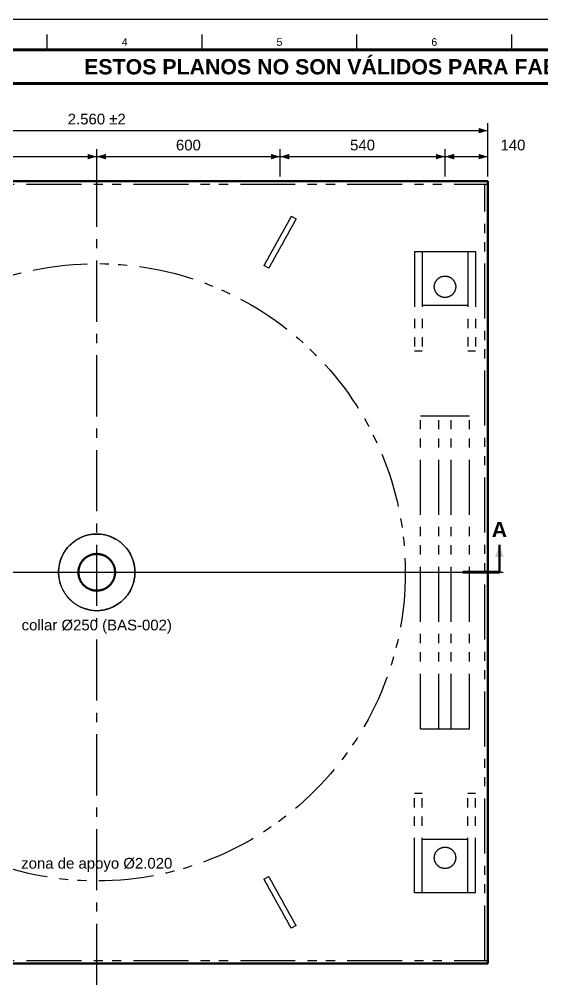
# Model space of a CAD drawing. Header units: millimetres. Extents: x 0 to 841, y 0 to 594.
# Drawn here: x 163 to 333.9, y 276.9 to 594 of the extents above; entities that cross this region are included whole.
import ezdxf
from ezdxf.enums import TextEntityAlignment as Align

# ---------------------------------------------------------------- set-up
doc = ezdxf.new("R2010")
doc.units = ezdxf.units.MM
doc.linetypes.add('EJE', pattern=[31, 20, -4, 3, -4])
doc.linetypes.add('FANTASMA', pattern=[35, 18, -4, 3, -3, 3, -4])
for name, color, linetype, lineweight in [('CORTE', 7, 'EJE', 70), ('COTA', 7, 'CONTINUOUS', 25), ('EJE', 7, 'EJE', 25), ('FANT', 7, 'FANTASMA', 25), ('FINA', 7, 'CONTINUOUS', 25), ('MARCO', 7, 'CONTINUOUS', 70), ('TXT', 7, 'CONTINUOUS', 25), ('VIS', 7, 'CONTINUOUS', 50)]:
    doc.layers.add(name, color=color, linetype=linetype, lineweight=lineweight)
doc.styles.add('STD', font='LiberationSans-Regular.ttf')
doc.styles.add('STDB', font='LiberationSans-Bold.ttf')

msp = doc.modelspace()

# ---------------------------------------------------------------- linework, layer by layer
at = {"layer": 'CORTE'}
msp.add_line((320.09, 413.09), (308.09, 413.09), dxfattribs=at)
at = {"layer": 'COTA'}
for p, q in [((316.29, 542.59), (316.29, 560.09)), ((60.29, 557.59), (316.29, 557.59)), ((128.29, 549.09), (188.29, 549.09)), ((188.29, 542.59), (188.29, 551.59)), ((188.29, 542.59), (188.29, 551.59)), ((188.29, 549.09), (248.29, 549.09)), ((248.29, 542.59), (248.29, 551.59)), ((248.29, 542.59), (248.29, 551.59)), ((248.29, 549.09), (302.29, 549.09)), ((302.29, 542.59), (302.29, 551.59)), ((302.29, 542.59), (302.29, 551.59)), ((302.29, 549.09), (316.29, 549.09)), ((316.29, 542.59), (316.29, 551.59))]:
    msp.add_line(p, q, dxfattribs=at)
for points in [[(316.29, 557.59), (313.29, 558.49), (313.29, 556.69)], [(188.29, 549.09), (185.29, 549.99), (185.29, 548.19)], [(188.29, 549.09), (191.29, 548.19), (191.29, 549.99)], [(248.29, 549.09), (245.29, 549.99), (245.29, 548.19)], [(248.29, 549.09), (251.29, 548.19), (251.29, 549.99)], [(302.29, 549.09), (299.29, 549.99), (299.29, 548.19)], [(302.29, 549.09), (305.29, 548.19), (305.29, 549.99)], [(316.29, 549.09), (313.29, 549.99), (313.29, 548.19)], [(320.09, 422.09), (318.69, 418.09), (321.49, 418.09)]]:
    msp.add_solid(points, dxfattribs=at)
at = {"layer": 'EJE'}
for p, q in [((188.29, 278.09), (188.29, 548.09)), ((53.29, 413.09), (323.29, 413.09)), ((68.49, 413.09), (308.09, 413.09))]:
    msp.add_line(p, q, dxfattribs=at)
at = {"layer": 'FANT'}
for points in [[(60.29, 541.09), (316.29, 541.09)], [(60.29, 540.09), (316.29, 540.09)], [(315.29, 286.09), (315.29, 540.09)], [(315.29, 540.09), (316.29, 540.09)], [(316.29, 540.09), (316.29, 541.09)], [(316.29, 286.09), (316.29, 540.09)], [(251.97, 529.57), (251.91, 529.46), (251.85, 529.36), (251.79, 529.25), (251.73, 529.15), (251.67, 529.04), (251.62, 528.94), (251.56, 528.83), (251.5, 528.73), (251.44, 528.62), (251.38, 528.52), (251.32, 528.41), (251.27, 528.31), (251.21, 528.2), (251.15, 528.1), (251.09, 527.99), (251.03, 527.88), (250.97, 527.78), (250.92, 527.67), (250.86, 527.57), (250.8, 527.46), (250.74, 527.36), (250.68, 527.25), (250.62, 527.15), (250.57, 527.04), (250.51, 526.94), (250.45, 526.83), (250.39, 526.73), (250.33, 526.62), (250.27, 526.52), (250.21, 526.41), (250.16, 526.31), (250.1, 526.2), (250.04, 526.1), (249.98, 525.99), (249.92, 525.89), (249.86, 525.78), (249.81, 525.68), (249.75, 525.57), (249.69, 525.47), (249.63, 525.36), (249.57, 525.26), (249.51, 525.15), (249.46, 525.05), (249.4, 524.94), (249.34, 524.84), (249.28, 524.73), (249.22, 524.63), (249.16, 524.52), (249.1, 524.42), (249.05, 524.31), (248.99, 524.21), (248.93, 524.1), (248.87, 524), (248.81, 523.89), (248.75, 523.78), (248.7, 523.68), (248.64, 523.57), (248.58, 523.47), (248.52, 523.36), (248.46, 523.26), (248.4, 523.15), (248.35, 523.05), (248.29, 522.94), (248.23, 522.84), (248.17, 522.73), (248.11, 522.63), (248.05, 522.52), (248, 522.42), (247.94, 522.31), (247.88, 522.21), (247.82, 522.1), (247.76, 522), (247.7, 521.89), (247.64, 521.79), (247.59, 521.68), (247.53, 521.58), (247.47, 521.47), (247.41, 521.37), (247.35, 521.26), (247.29, 521.16), (247.24, 521.05), (247.18, 520.95), (247.12, 520.84), (247.06, 520.74), (247, 520.63), (246.94, 520.53), (246.89, 520.42), (246.83, 520.32), (246.77, 520.21), (246.71, 520.11), (246.65, 520), (246.59, 519.9), (246.54, 519.79), (246.48, 519.68), (246.42, 519.58), (246.36, 519.47), (246.3, 519.37), (246.24, 519.26), (246.18, 519.16), (246.13, 519.05), (246.07, 518.95), (246.01, 518.84), (245.95, 518.74), (245.89, 518.63), (245.83, 518.53), (245.78, 518.42), (245.72, 518.32), (245.66, 518.21), (245.6, 518.11), (245.54, 518), (245.48, 517.9), (245.43, 517.79), (245.37, 517.69), (245.31, 517.58), (245.25, 517.48), (245.19, 517.37), (245.13, 517.27), (245.08, 517.16), (245.02, 517.06), (244.96, 516.95), (244.9, 516.85), (244.84, 516.74), (244.78, 516.64), (244.72, 516.53), (244.67, 516.43), (244.61, 516.32), (244.55, 516.22), (244.49, 516.11), (244.43, 516.01), (244.37, 515.9), (244.32, 515.8), (244.26, 515.69), (244.2, 515.58), (244.14, 515.48), (244.08, 515.37), (244.02, 515.27), (243.97, 515.16), (243.91, 515.06), (243.85, 514.95), (243.79, 514.85), (243.73, 514.74), (243.67, 514.64), (243.61, 514.53), (243.56, 514.43), (243.5, 514.32), (243.44, 514.22), (243.38, 514.11), (243.32, 514.01), (243.26, 513.9), (243.21, 513.8), (243.15, 513.69), (243.09, 513.59), (243.03, 513.48)], [(253.54, 528.69), (253.48, 528.59), (253.42, 528.48), (253.37, 528.38), (253.31, 528.27), (253.25, 528.17), (253.19, 528.06), (253.13, 527.96), (253.07, 527.85), (253.01, 527.75), (252.96, 527.64), (252.9, 527.54), (252.84, 527.43), (252.78, 527.33), (252.72, 527.22), (252.66, 527.12), (252.61, 527.01), (252.55, 526.91), (252.49, 526.8), (252.43, 526.7), (252.37, 526.59), (252.31, 526.48), (252.26, 526.38), (252.2, 526.27), (252.14, 526.17), (252.08, 526.06), (252.02, 525.96), (251.96, 525.85), (251.9, 525.75), (251.85, 525.64), (251.79, 525.54), (251.73, 525.43), (251.67, 525.33), (251.61, 525.22), (251.55, 525.12), (251.5, 525.01), (251.44, 524.91), (251.38, 524.8), (251.32, 524.7), (251.26, 524.59), (251.2, 524.49), (251.15, 524.38), (251.09, 524.28), (251.03, 524.17), (250.97, 524.07), (250.91, 523.96), (250.85, 523.86), (250.8, 523.75), (250.74, 523.65), (250.68, 523.54), (250.62, 523.44), (250.56, 523.33), (250.5, 523.23), (250.44, 523.12), (250.39, 523.02), (250.33, 522.91), (250.27, 522.81), (250.21, 522.7), (250.15, 522.6), (250.09, 522.49), (250.04, 522.39), (249.98, 522.28), (249.92, 522.17), (249.86, 522.07), (249.8, 521.96), (249.74, 521.86), (249.69, 521.75), (249.63, 521.65), (249.57, 521.54), (249.51, 521.44), (249.45, 521.33), (249.39, 521.23), (249.34, 521.12), (249.28, 521.02), (249.22, 520.91), (249.16, 520.81), (249.1, 520.7), (249.04, 520.6), (248.98, 520.49), (248.93, 520.39), (248.87, 520.28), (248.81, 520.18), (248.75, 520.07), (248.69, 519.97), (248.63, 519.86), (248.58, 519.76), (248.52, 519.65), (248.46, 519.55), (248.4, 519.44), (248.34, 519.34), (248.28, 519.23), (248.23, 519.13), (248.17, 519.02), (248.11, 518.92), (248.05, 518.81), (247.99, 518.71), (247.93, 518.6), (247.88, 518.5), (247.82, 518.39), (247.76, 518.29), (247.7, 518.18), (247.64, 518.07), (247.58, 517.97), (247.52, 517.86), (247.47, 517.76), (247.41, 517.65), (247.35, 517.55), (247.29, 517.44), (247.23, 517.34), (247.17, 517.23), (247.12, 517.13), (247.06, 517.02), (247, 516.92), (246.94, 516.81), (246.88, 516.71), (246.82, 516.6), (246.77, 516.5), (246.71, 516.39), (246.65, 516.29), (246.59, 516.18), (246.53, 516.08), (246.47, 515.97), (246.41, 515.87), (246.36, 515.76), (246.3, 515.66), (246.24, 515.55), (246.18, 515.45), (246.12, 515.34), (246.06, 515.24), (246.01, 515.13), (245.95, 515.03), (245.89, 514.92), (245.83, 514.82), (245.77, 514.71), (245.71, 514.61), (245.66, 514.5), (245.6, 514.4), (245.54, 514.29), (245.48, 514.19), (245.42, 514.08), (245.36, 513.97), (245.31, 513.87), (245.25, 513.76), (245.19, 513.66), (245.13, 513.55), (245.07, 513.45), (245.01, 513.34), (244.95, 513.24), (244.9, 513.13), (244.84, 513.03), (244.78, 512.92), (244.72, 512.82), (244.66, 512.71), (244.6, 512.61)], [(251.97, 529.57), (253.54, 528.69)], [(292.29, 518), (294.79, 518)], [(292.29, 518), (292.29, 485.5)], [(294.79, 518), (294.79, 485.5)], [(294.79, 518), (309.79, 518)], [(294.79, 518), (294.79, 500.5)], [(309.79, 518), (312.29, 518)], [(309.79, 518), (309.79, 485.5)], [(309.79, 518), (309.79, 500.5)], [(312.29, 518), (312.29, 485.5)], [(244.6, 512.61), (243.03, 513.48)], [(302.29, 503), (302.17, 503), (302.05, 503.01), (301.93, 503.02), (301.81, 503.03), (301.69, 503.05), (301.57, 503.07), (301.45, 503.1), (301.34, 503.13), (301.22, 503.17), (301.11, 503.2), (300.99, 503.25), (300.88, 503.29), (300.77, 503.34), (300.67, 503.4), (300.56, 503.45), (300.46, 503.52), (300.36, 503.58), (300.26, 503.65), (300.16, 503.72), (300.07, 503.79), (299.98, 503.87), (299.89, 503.95), (299.8, 504.04), (299.72, 504.12), (299.64, 504.21), (299.56, 504.3), (299.49, 504.4), (299.42, 504.5), (299.35, 504.6), (299.28, 504.7), (299.22, 504.8), (299.17, 504.91), (299.12, 505.02), (299.07, 505.13), (299.02, 505.24), (298.98, 505.35), (298.94, 505.46), (298.91, 505.58), (298.88, 505.7), (298.85, 505.81), (298.83, 505.93), (298.81, 506.05), (298.8, 506.17), (298.79, 506.29), (298.79, 506.41), (298.79, 506.53), (298.79, 506.65), (298.8, 506.77), (298.81, 506.89), (298.82, 507.01), (298.84, 507.13), (298.87, 507.25), (298.89, 507.36), (298.93, 507.48), (298.96, 507.59), (299, 507.71), (299.04, 507.82), (299.09, 507.93), (299.14, 508.04), (299.2, 508.15), (299.25, 508.25), (299.32, 508.35), (299.38, 508.45), (299.45, 508.55), (299.52, 508.65), (299.6, 508.74), (299.68, 508.83), (299.76, 508.92), (299.84, 509.01), (299.93, 509.09), (300.02, 509.17), (300.11, 509.24), (300.21, 509.32), (300.31, 509.39), (300.41, 509.45), (300.51, 509.52), (300.61, 509.58), (300.72, 509.63), (300.83, 509.68), (300.94, 509.73), (301.05, 509.78), (301.16, 509.82), (301.28, 509.85), (301.39, 509.88), (301.51, 509.91), (301.63, 509.94), (301.75, 509.96), (301.87, 509.97), (301.99, 509.99), (302.11, 510), (302.23, 510), (302.35, 510), (302.47, 510), (302.59, 509.99), (302.71, 509.97), (302.82, 509.96), (302.94, 509.94), (303.06, 509.91), (303.18, 509.88), (303.29, 509.85), (303.41, 509.82), (303.52, 509.78), (303.63, 509.73), (303.74, 509.68), (303.85, 509.63), (303.96, 509.58), (304.06, 509.52), (304.16, 509.45), (304.26, 509.39), (304.36, 509.32), (304.46, 509.24), (304.55, 509.17), (304.64, 509.09), (304.73, 509.01), (304.81, 508.92), (304.89, 508.83), (304.97, 508.74), (305.05, 508.65), (305.12, 508.55), (305.19, 508.45), (305.25, 508.35), (305.32, 508.25), (305.37, 508.15), (305.43, 508.04), (305.48, 507.93), (305.53, 507.82), (305.57, 507.71), (305.61, 507.59), (305.65, 507.48), (305.68, 507.36), (305.71, 507.25), (305.73, 507.13), (305.75, 507.01), (305.76, 506.89), (305.78, 506.77), (305.78, 506.65), (305.79, 506.53), (305.78, 506.41), (305.78, 506.29), (305.77, 506.17), (305.76, 506.05), (305.74, 505.93), (305.72, 505.81), (305.69, 505.7), (305.66, 505.58), (305.63, 505.46), (305.59, 505.35), (305.55, 505.24), (305.5, 505.13), (305.46, 505.02), (305.4, 504.91), (305.35, 504.8), (305.29, 504.7), (305.22, 504.6), (305.16, 504.5), (305.09, 504.4), (305.01, 504.3), (304.93, 504.21), (304.85, 504.12), (304.77, 504.04), (304.69, 503.95), (304.6, 503.87), (304.5, 503.79), (304.41, 503.72), (304.31, 503.65), (304.21, 503.58), (304.11, 503.52), (304.01, 503.45), (303.9, 503.4), (303.8, 503.34), (303.69, 503.29), (303.58, 503.25), (303.46, 503.2), (303.35, 503.17), (303.23, 503.13), (303.12, 503.1), (303, 503.07), (302.88, 503.05), (302.76, 503.03), (302.65, 503.02), (302.53, 503.01), (302.41, 503), (302.29, 503)], [(294.79, 500.5), (309.79, 500.5)], [(292.29, 485.5), (294.79, 485.5)], [(309.79, 485.5), (312.29, 485.5)], [(294.29, 361.92), (294.29, 464.25)], [(294.29, 464.25), (300.29, 464.25)], [(300.29, 361.92), (300.29, 464.25)], [(300.29, 464.25), (304.29, 464.25)], [(304.29, 464.25), (310.29, 464.25)], [(304.29, 361.92), (304.29, 464.25)], [(310.29, 361.92), (310.29, 464.25)], [(200.79, 413.09), (200.78, 413.24), (200.78, 413.4), (200.78, 413.56), (200.77, 413.72), (200.76, 413.87), (200.75, 414.03), (200.74, 414.19), (200.72, 414.34), (200.71, 414.5), (200.69, 414.65), (200.67, 414.81), (200.64, 414.97), (200.62, 415.12), (200.59, 415.28), (200.56, 415.43), (200.53, 415.58), (200.5, 415.74), (200.47, 415.89), (200.43, 416.04), (200.39, 416.2), (200.35, 416.35), (200.31, 416.5), (200.27, 416.65), (200.22, 416.8), (200.17, 416.95), (200.12, 417.1), (200.07, 417.25), (200.02, 417.4), (199.96, 417.54), (199.91, 417.69), (199.85, 417.83), (199.79, 417.98), (199.73, 418.12), (199.66, 418.27), (199.6, 418.41), (199.53, 418.55), (199.46, 418.69), (199.39, 418.83), (199.31, 418.97), (199.24, 419.11), (199.16, 419.25), (199.08, 419.38), (199, 419.52), (198.92, 419.65), (198.84, 419.79), (198.75, 419.92), (198.67, 420.05), (198.58, 420.18), (198.49, 420.31), (198.4, 420.43), (198.31, 420.56), (198.21, 420.69), (198.11, 420.81), (198.02, 420.93), (197.92, 421.06), (197.82, 421.18), (197.71, 421.29), (197.61, 421.41), (197.5, 421.53), (197.4, 421.64), (197.29, 421.76), (197.18, 421.87), (197.07, 421.98), (196.96, 422.09), (196.84, 422.2), (196.73, 422.31), (196.61, 422.41), (196.49, 422.52), (196.37, 422.62), (196.25, 422.72), (196.13, 422.82), (196.01, 422.92), (195.88, 423.01), (195.76, 423.11), (195.63, 423.2), (195.51, 423.29), (195.38, 423.38), (195.25, 423.47), (195.12, 423.56), (194.98, 423.64), (194.85, 423.72), (194.72, 423.81), (194.58, 423.89), (194.44, 423.96), (194.31, 424.04), (194.17, 424.12), (194.03, 424.19), (193.89, 424.26), (193.75, 424.33), (193.61, 424.4), (193.47, 424.46), (193.32, 424.53), (193.18, 424.59), (193.03, 424.65), (192.89, 424.71), (192.74, 424.77), (192.59, 424.82), (192.45, 424.87), (192.3, 424.93), (192.15, 424.98), (192, 425.02), (191.85, 425.07), (191.7, 425.11), (191.55, 425.15), (191.39, 425.19), (191.24, 425.23), (191.09, 425.27), (190.94, 425.3), (190.78, 425.34), (190.63, 425.37), (190.47, 425.39), (190.32, 425.42), (190.16, 425.45), (190.01, 425.47), (189.85, 425.49), (189.7, 425.51), (189.54, 425.52), (189.38, 425.54), (189.23, 425.55), (189.07, 425.56), (188.91, 425.57), (188.76, 425.58), (188.6, 425.58), (188.44, 425.59), (188.29, 425.59), (188.13, 425.59), (187.97, 425.58), (187.81, 425.58), (187.66, 425.57), (187.5, 425.56), (187.34, 425.55), (187.19, 425.54), (187.03, 425.52), (186.87, 425.51), (186.72, 425.49), (186.56, 425.47), (186.41, 425.45), (186.25, 425.42), (186.1, 425.39), (185.94, 425.37), (185.79, 425.34), (185.64, 425.3), (185.48, 425.27), (185.33, 425.23), (185.18, 425.19), (185.03, 425.15), (184.87, 425.11), (184.72, 425.07), (184.57, 425.02), (184.42, 424.98), (184.27, 424.93), (184.13, 424.87), (183.98, 424.82), (183.83, 424.77), (183.68, 424.71), (183.54, 424.65), (183.39, 424.59), (183.25, 424.53), (183.11, 424.46), (182.96, 424.4), (182.82, 424.33), (182.68, 424.26), (182.54, 424.19), (182.4, 424.12), (182.26, 424.04), (182.13, 423.96), (181.99, 423.89), (181.86, 423.81), (181.72, 423.72), (181.59, 423.64), (181.46, 423.56), (181.32, 423.47), (181.19, 423.38), (181.07, 423.29), (180.94, 423.2), (180.81, 423.11), (180.69, 423.01), (180.56, 422.92), (180.44, 422.82), (180.32, 422.72), (180.2, 422.62), (180.08, 422.52), (179.96, 422.41), (179.84, 422.31), (179.73, 422.2), (179.61, 422.09), (179.5, 421.98), (179.39, 421.87), (179.28, 421.76), (179.17, 421.64), (179.07, 421.53), (178.96, 421.41), (178.86, 421.29), (178.76, 421.18), (178.65, 421.06), (178.55, 420.93), (178.46, 420.81), (178.36, 420.69), (178.27, 420.56), (178.17, 420.43), (178.08, 420.31), (177.99, 420.18), (177.9, 420.05), (177.82, 419.92), (177.73, 419.79), (177.65, 419.65), (177.57, 419.52), (177.49, 419.38), (177.41, 419.25), (177.33, 419.11), (177.26, 418.97), (177.18, 418.83), (177.11, 418.69), (177.04, 418.55), (176.98, 418.41), (176.91, 418.27), (176.85, 418.12), (176.78, 417.98), (176.72, 417.83), (176.66, 417.69), (176.61, 417.54), (176.55, 417.4), (176.5, 417.25), (176.45, 417.1), (176.4, 416.95), (176.35, 416.8), (176.3, 416.65), (176.26, 416.5), (176.22, 416.35), (176.18, 416.2), (176.14, 416.04), (176.1, 415.89), (176.07, 415.74), (176.04, 415.58), (176.01, 415.43), (175.98, 415.28), (175.95, 415.12), (175.93, 414.97), (175.9, 414.81), (175.88, 414.65), (175.87, 414.5), (175.85, 414.34), (175.83, 414.19), (175.82, 414.03), (175.81, 413.87), (175.8, 413.72), (175.79, 413.56), (175.79, 413.4), (175.79, 413.24), (175.79, 413.09), (175.79, 412.93), (175.79, 412.77), (175.79, 412.62), (175.8, 412.46), (175.81, 412.3), (175.82, 412.15), (175.83, 411.99), (175.85, 411.83), (175.87, 411.68), (175.88, 411.52), (175.9, 411.37), (175.93, 411.21), (175.95, 411.05), (175.98, 410.9), (176.01, 410.75), (176.04, 410.59), (176.07, 410.44), (176.1, 410.28), (176.14, 410.13), (176.18, 409.98), (176.22, 409.83), (176.26, 409.68), (176.3, 409.52), (176.35, 409.37), (176.4, 409.22), (176.45, 409.08), (176.5, 408.93), (176.55, 408.78), (176.61, 408.63), (176.66, 408.49), (176.72, 408.34), (176.78, 408.2), (176.85, 408.05), (176.91, 407.91), (176.98, 407.77), (177.04, 407.62), (177.11, 407.48), (177.18, 407.34), (177.26, 407.2), (177.33, 407.07), (177.41, 406.93), (177.49, 406.79), (177.57, 406.66), (177.65, 406.52), (177.73, 406.39), (177.82, 406.26), (177.9, 406.13), (177.99, 406), (178.08, 405.87), (178.17, 405.74), (178.27, 405.61), (178.36, 405.49), (178.46, 405.36), (178.55, 405.24), (178.65, 405.12), (178.76, 405), (178.86, 404.88), (178.96, 404.76), (179.07, 404.65), (179.17, 404.53), (179.28, 404.42), (179.39, 404.3), (179.5, 404.19), (179.61, 404.08), (179.73, 403.98), (179.84, 403.87), (179.96, 403.76), (180.08, 403.66), (180.2, 403.56), (180.32, 403.46), (180.44, 403.36), (180.56, 403.26), (180.69, 403.16), (180.81, 403.07), (180.94, 402.97), (181.07, 402.88), (181.19, 402.79), (181.32, 402.71), (181.46, 402.62), (181.59, 402.53), (181.72, 402.45), (181.86, 402.37), (181.99, 402.29), (182.13, 402.21), (182.26, 402.13), (182.4, 402.06), (182.54, 401.99), (182.68, 401.91), (182.82, 401.84), (182.96, 401.78), (183.11, 401.71), (183.25, 401.65), (183.39, 401.58), (183.54, 401.52), (183.68, 401.47), (183.83, 401.41), (183.98, 401.35), (184.13, 401.3), (184.27, 401.25), (184.42, 401.2), (184.57, 401.15), (184.72, 401.11), (184.87, 401.06), (185.03, 401.02), (185.18, 400.98), (185.33, 400.94), (185.48, 400.91), (185.64, 400.87), (185.79, 400.84), (185.94, 400.81), (186.1, 400.78), (186.25, 400.75), (186.41, 400.73), (186.56, 400.71), (186.72, 400.69), (186.87, 400.67), (187.03, 400.65), (187.19, 400.64), (187.34, 400.62), (187.5, 400.61), (187.66, 400.6), (187.81, 400.6), (187.97, 400.59), (188.13, 400.59), (188.29, 400.59), (188.44, 400.59), (188.6, 400.59), (188.76, 400.6), (188.91, 400.6), (189.07, 400.61), (189.23, 400.62), (189.38, 400.64), (189.54, 400.65), (189.7, 400.67), (189.85, 400.69), (190.01, 400.71), (190.16, 400.73), (190.32, 400.75), (190.47, 400.78), (190.63, 400.81), (190.78, 400.84), (190.94, 400.87), (191.09, 400.91), (191.24, 400.94), (191.39, 400.98), (191.55, 401.02), (191.7, 401.06), (191.85, 401.11), (192, 401.15), (192.15, 401.2), (192.3, 401.25), (192.45, 401.3), (192.59, 401.35), (192.74, 401.41), (192.89, 401.47), (193.03, 401.52), (193.18, 401.58), (193.32, 401.65), (193.47, 401.71), (193.61, 401.78), (193.75, 401.84), (193.89, 401.91), (194.03, 401.99), (194.17, 402.06), (194.31, 402.13), (194.44, 402.21), (194.58, 402.29), (194.72, 402.37), (194.85, 402.45), (194.98, 402.53), (195.12, 402.62), (195.25, 402.71), (195.38, 402.79), (195.51, 402.88), (195.63, 402.97), (195.76, 403.07), (195.88, 403.16), (196.01, 403.26), (196.13, 403.36), (196.25, 403.46), (196.37, 403.56), (196.49, 403.66), (196.61, 403.76), (196.73, 403.87), (196.84, 403.98), (196.96, 404.08), (197.07, 404.19), (197.18, 404.3), (197.29, 404.42), (197.4, 404.53), (197.5, 404.65), (197.61, 404.76), (197.71, 404.88), (197.82, 405), (197.92, 405.12), (198.02, 405.24), (198.11, 405.36), (198.21, 405.49), (198.31, 405.61), (198.4, 405.74), (198.49, 405.87), (198.58, 406), (198.67, 406.13), (198.75, 406.26), (198.84, 406.39), (198.92, 406.52), (199, 406.66), (199.08, 406.79), (199.16, 406.93), (199.24, 407.07), (199.31, 407.2), (199.39, 407.34), (199.46, 407.48), (199.53, 407.62), (199.6, 407.77), (199.66, 407.91), (199.73, 408.05), (199.79, 408.2), (199.85, 408.34), (199.91, 408.49), (199.96, 408.63), (200.02, 408.78), (200.07, 408.93), (200.12, 409.08), (200.17, 409.22), (200.22, 409.37), (200.27, 409.52), (200.31, 409.68), (200.35, 409.83), (200.39, 409.98), (200.43, 410.13), (200.47, 410.28), (200.5, 410.44), (200.53, 410.59), (200.56, 410.75), (200.59, 410.9), (200.62, 411.05), (200.64, 411.21), (200.67, 411.37), (200.69, 411.52), (200.71, 411.68), (200.72, 411.83), (200.74, 411.99), (200.75, 412.15), (200.76, 412.3), (200.77, 412.46), (200.78, 412.62), (200.78, 412.77), (200.78, 412.93), (200.79, 413.09)], [(194.29, 413.09), (194.28, 412.97), (194.28, 412.85), (194.27, 412.73), (194.27, 412.61), (194.26, 412.49), (194.24, 412.37), (194.23, 412.25), (194.21, 412.13), (194.19, 412.01), (194.17, 411.89), (194.14, 411.78), (194.11, 411.66), (194.08, 411.54), (194.05, 411.43), (194.02, 411.31), (193.98, 411.2), (193.94, 411.09), (193.9, 410.97), (193.86, 410.86), (193.81, 410.75), (193.76, 410.64), (193.71, 410.53), (193.66, 410.42), (193.61, 410.32), (193.55, 410.21), (193.49, 410.1), (193.43, 410), (193.37, 409.9), (193.3, 409.8), (193.24, 409.7), (193.17, 409.6), (193.1, 409.5), (193.02, 409.41), (192.95, 409.31), (192.87, 409.22), (192.79, 409.13), (192.71, 409.04), (192.63, 408.95), (192.55, 408.87), (192.46, 408.78), (192.38, 408.7), (192.29, 408.62), (192.2, 408.54), (192.11, 408.46), (192.01, 408.39), (191.92, 408.31), (191.82, 408.24), (191.72, 408.17), (191.63, 408.1), (191.52, 408.04), (191.42, 407.97), (191.32, 407.91), (191.22, 407.85), (191.11, 407.79), (191, 407.74), (190.9, 407.69), (190.79, 407.63), (190.68, 407.59), (190.57, 407.54), (190.46, 407.49), (190.34, 407.45), (190.23, 407.41), (190.12, 407.37), (190, 407.34), (189.89, 407.31), (189.77, 407.27), (189.65, 407.25), (189.54, 407.22), (189.42, 407.2), (189.3, 407.17), (189.18, 407.15), (189.06, 407.14), (188.94, 407.12), (188.83, 407.11), (188.71, 407.1), (188.59, 407.1), (188.47, 407.09), (188.35, 407.09), (188.23, 407.09), (188.11, 407.09), (187.99, 407.1), (187.87, 407.1), (187.75, 407.11), (187.63, 407.12), (187.51, 407.14), (187.39, 407.15), (187.27, 407.17), (187.15, 407.2), (187.03, 407.22), (186.92, 407.25), (186.8, 407.27), (186.68, 407.31), (186.57, 407.34), (186.45, 407.37), (186.34, 407.41), (186.23, 407.45), (186.11, 407.49), (186, 407.54), (185.89, 407.59), (185.78, 407.63), (185.67, 407.69), (185.57, 407.74), (185.46, 407.79), (185.36, 407.85), (185.25, 407.91), (185.15, 407.97), (185.05, 408.04), (184.95, 408.1), (184.85, 408.17), (184.75, 408.24), (184.65, 408.31), (184.56, 408.39), (184.46, 408.46), (184.37, 408.54), (184.28, 408.62), (184.19, 408.7), (184.11, 408.78), (184.02, 408.87), (183.94, 408.95), (183.86, 409.04), (183.78, 409.13), (183.7, 409.22), (183.62, 409.31), (183.55, 409.41), (183.47, 409.5), (183.4, 409.6), (183.33, 409.7), (183.27, 409.8), (183.2, 409.9), (183.14, 410), (183.08, 410.1), (183.02, 410.21), (182.96, 410.32), (182.91, 410.42), (182.86, 410.53), (182.81, 410.64), (182.76, 410.75), (182.71, 410.86), (182.67, 410.97), (182.63, 411.09), (182.59, 411.2), (182.55, 411.31), (182.52, 411.43), (182.49, 411.54), (182.46, 411.66), (182.43, 411.78), (182.41, 411.89), (182.38, 412.01), (182.36, 412.13), (182.34, 412.25), (182.33, 412.37), (182.32, 412.49), (182.3, 412.61), (182.3, 412.73), (182.29, 412.85), (182.29, 412.97), (182.29, 413.09), (182.29, 413.21), (182.29, 413.33), (182.3, 413.45), (182.3, 413.57), (182.32, 413.69), (182.33, 413.81), (182.34, 413.93), (182.36, 414.04), (182.38, 414.16), (182.41, 414.28), (182.43, 414.4), (182.46, 414.51), (182.49, 414.63), (182.52, 414.75), (182.55, 414.86), (182.59, 414.98), (182.63, 415.09), (182.67, 415.2), (182.71, 415.31), (182.76, 415.43), (182.81, 415.54), (182.86, 415.64), (182.91, 415.75), (182.96, 415.86), (183.02, 415.97), (183.08, 416.07), (183.14, 416.17), (183.2, 416.28), (183.27, 416.38), (183.33, 416.48), (183.4, 416.58), (183.47, 416.67), (183.55, 416.77), (183.62, 416.86), (183.7, 416.95), (183.78, 417.05), (183.86, 417.13), (183.94, 417.22), (184.02, 417.31), (184.11, 417.39), (184.19, 417.48), (184.28, 417.56), (184.37, 417.64), (184.46, 417.71), (184.56, 417.79), (184.65, 417.86), (184.75, 417.93), (184.85, 418), (184.95, 418.07), (185.05, 418.14), (185.15, 418.2), (185.25, 418.26), (185.36, 418.32), (185.46, 418.38), (185.57, 418.44), (185.67, 418.49), (185.78, 418.54), (185.89, 418.59), (186, 418.64), (186.11, 418.68), (186.23, 418.72), (186.34, 418.76), (186.45, 418.8), (186.57, 418.84), (186.68, 418.87), (186.8, 418.9), (186.92, 418.93), (187.03, 418.96), (187.15, 418.98), (187.27, 419), (187.39, 419.02), (187.51, 419.04), (187.63, 419.05), (187.75, 419.06), (187.87, 419.07), (187.99, 419.08), (188.11, 419.08), (188.23, 419.09), (188.35, 419.09), (188.47, 419.08), (188.59, 419.08), (188.71, 419.07), (188.83, 419.06), (188.94, 419.05), (189.06, 419.04), (189.18, 419.02), (189.3, 419), (189.42, 418.98), (189.54, 418.96), (189.65, 418.93), (189.77, 418.9), (189.89, 418.87), (190, 418.84), (190.12, 418.8), (190.23, 418.76), (190.34, 418.72), (190.46, 418.68), (190.57, 418.64), (190.68, 418.59), (190.79, 418.54), (190.9, 418.49), (191, 418.44), (191.11, 418.38), (191.22, 418.32), (191.32, 418.26), (191.42, 418.2), (191.52, 418.14), (191.63, 418.07), (191.72, 418), (191.82, 417.93), (191.92, 417.86), (192.01, 417.79), (192.11, 417.71), (192.2, 417.64), (192.29, 417.56), (192.38, 417.48), (192.46, 417.39), (192.55, 417.31), (192.63, 417.22), (192.71, 417.13), (192.79, 417.05), (192.87, 416.95), (192.95, 416.86), (193.02, 416.77), (193.1, 416.67), (193.17, 416.58), (193.24, 416.48), (193.3, 416.38), (193.37, 416.28), (193.43, 416.17), (193.49, 416.07), (193.55, 415.97), (193.61, 415.86), (193.66, 415.75), (193.71, 415.64), (193.76, 415.54), (193.81, 415.43), (193.86, 415.31), (193.9, 415.2), (193.94, 415.09), (193.98, 414.98), (194.02, 414.86), (194.05, 414.75), (194.08, 414.63), (194.11, 414.51), (194.14, 414.4), (194.17, 414.28), (194.19, 414.16), (194.21, 414.04), (194.23, 413.93), (194.24, 413.81), (194.26, 413.69), (194.27, 413.57), (194.27, 413.45), (194.28, 413.33), (194.28, 413.21), (194.29, 413.09)], [(294.29, 361.92), (300.29, 361.92)], [(300.29, 361.92), (304.29, 361.92)], [(304.29, 361.92), (310.29, 361.92)], [(294.79, 340.67), (292.29, 340.67)], [(292.29, 308.17), (292.29, 340.67)], [(294.79, 308.17), (294.79, 340.67)], [(312.29, 340.67), (309.79, 340.67)], [(309.79, 308.17), (309.79, 340.67)], [(312.29, 308.17), (312.29, 340.67)], [(294.79, 308.17), (294.79, 325.67)], [(309.79, 325.67), (294.79, 325.67)], [(309.79, 308.17), (309.79, 325.67)], [(302.29, 323.17), (302.41, 323.17), (302.53, 323.17), (302.65, 323.16), (302.76, 323.14), (302.88, 323.12), (303, 323.1), (303.12, 323.07), (303.23, 323.04), (303.35, 323.01), (303.46, 322.97), (303.58, 322.93), (303.69, 322.88), (303.8, 322.83), (303.9, 322.78), (304.01, 322.72), (304.11, 322.66), (304.21, 322.6), (304.31, 322.53), (304.41, 322.46), (304.5, 322.38), (304.6, 322.3), (304.69, 322.22), (304.77, 322.14), (304.85, 322.05), (304.93, 321.96), (305.01, 321.87), (305.09, 321.78), (305.16, 321.68), (305.22, 321.58), (305.29, 321.48), (305.35, 321.37), (305.4, 321.27), (305.46, 321.16), (305.5, 321.05), (305.55, 320.94), (305.59, 320.82), (305.63, 320.71), (305.66, 320.6), (305.69, 320.48), (305.72, 320.36), (305.74, 320.24), (305.76, 320.12), (305.77, 320), (305.78, 319.88), (305.78, 319.76), (305.79, 319.64), (305.78, 319.52), (305.78, 319.4), (305.76, 319.29), (305.75, 319.17), (305.73, 319.05), (305.71, 318.93), (305.68, 318.81), (305.65, 318.7), (305.61, 318.58), (305.57, 318.47), (305.53, 318.36), (305.48, 318.25), (305.43, 318.14), (305.37, 318.03), (305.32, 317.92), (305.25, 317.82), (305.19, 317.72), (305.12, 317.62), (305.05, 317.53), (304.97, 317.43), (304.89, 317.34), (304.81, 317.25), (304.73, 317.17), (304.64, 317.09), (304.55, 317.01), (304.46, 316.93), (304.36, 316.86), (304.26, 316.79), (304.16, 316.72), (304.06, 316.66), (303.96, 316.6), (303.85, 316.54), (303.74, 316.49), (303.63, 316.44), (303.52, 316.4), (303.41, 316.36), (303.29, 316.32), (303.18, 316.29), (303.06, 316.26), (302.94, 316.24), (302.82, 316.22), (302.71, 316.2), (302.59, 316.19), (302.47, 316.18), (302.35, 316.18), (302.23, 316.18), (302.11, 316.18), (301.99, 316.19), (301.87, 316.2), (301.75, 316.22), (301.63, 316.24), (301.51, 316.26), (301.39, 316.29), (301.28, 316.32), (301.16, 316.36), (301.05, 316.4), (300.94, 316.44), (300.83, 316.49), (300.72, 316.54), (300.61, 316.6), (300.51, 316.66), (300.41, 316.72), (300.31, 316.79), (300.21, 316.86), (300.11, 316.93), (300.02, 317.01), (299.93, 317.09), (299.84, 317.17), (299.76, 317.25), (299.68, 317.34), (299.6, 317.43), (299.52, 317.53), (299.45, 317.62), (299.38, 317.72), (299.32, 317.82), (299.25, 317.92), (299.2, 318.03), (299.14, 318.14), (299.09, 318.25), (299.04, 318.36), (299, 318.47), (298.96, 318.58), (298.93, 318.7), (298.89, 318.81), (298.87, 318.93), (298.84, 319.05), (298.82, 319.17), (298.81, 319.29), (298.8, 319.4), (298.79, 319.52), (298.79, 319.64), (298.79, 319.76), (298.79, 319.88), (298.8, 320), (298.81, 320.12), (298.83, 320.24), (298.85, 320.36), (298.88, 320.48), (298.91, 320.6), (298.94, 320.71), (298.98, 320.82), (299.02, 320.94), (299.07, 321.05), (299.12, 321.16), (299.17, 321.27), (299.22, 321.37), (299.28, 321.48), (299.35, 321.58), (299.42, 321.68), (299.49, 321.78), (299.56, 321.87), (299.64, 321.96), (299.72, 322.05), (299.8, 322.14), (299.89, 322.22), (299.98, 322.3), (300.07, 322.38), (300.16, 322.46), (300.26, 322.53), (300.36, 322.6), (300.46, 322.66), (300.56, 322.72), (300.67, 322.78), (300.77, 322.83), (300.88, 322.88), (300.99, 322.93), (301.11, 322.97), (301.22, 323.01), (301.34, 323.04), (301.45, 323.07), (301.57, 323.1), (301.69, 323.12), (301.81, 323.14), (301.93, 323.16), (302.05, 323.17), (302.17, 323.17), (302.29, 323.17)], [(243.03, 312.69), (244.6, 313.57)], [(251.97, 296.61), (251.91, 296.71), (251.85, 296.82), (251.79, 296.92), (251.73, 297.03), (251.67, 297.13), (251.62, 297.24), (251.56, 297.34), (251.5, 297.45), (251.44, 297.55), (251.38, 297.66), (251.32, 297.76), (251.27, 297.87), (251.21, 297.97), (251.15, 298.08), (251.09, 298.19), (251.03, 298.29), (250.97, 298.4), (250.92, 298.5), (250.86, 298.61), (250.8, 298.71), (250.74, 298.82), (250.68, 298.92), (250.62, 299.03), (250.57, 299.13), (250.51, 299.24), (250.45, 299.34), (250.39, 299.45), (250.33, 299.55), (250.27, 299.66), (250.21, 299.76), (250.16, 299.87), (250.1, 299.97), (250.04, 300.08), (249.98, 300.18), (249.92, 300.29), (249.86, 300.39), (249.81, 300.5), (249.75, 300.6), (249.69, 300.71), (249.63, 300.81), (249.57, 300.92), (249.51, 301.02), (249.46, 301.13), (249.4, 301.23), (249.34, 301.34), (249.28, 301.44), (249.22, 301.55), (249.16, 301.65), (249.1, 301.76), (249.05, 301.86), (248.99, 301.97), (248.93, 302.07), (248.87, 302.18), (248.81, 302.29), (248.75, 302.39), (248.7, 302.5), (248.64, 302.6), (248.58, 302.71), (248.52, 302.81), (248.46, 302.92), (248.4, 303.02), (248.35, 303.13), (248.29, 303.23), (248.23, 303.34), (248.17, 303.44), (248.11, 303.55), (248.05, 303.65), (248, 303.76), (247.94, 303.86), (247.88, 303.97), (247.82, 304.07), (247.76, 304.18), (247.7, 304.28), (247.64, 304.39), (247.59, 304.49), (247.53, 304.6), (247.47, 304.7), (247.41, 304.81), (247.35, 304.91), (247.29, 305.02), (247.24, 305.12), (247.18, 305.23), (247.12, 305.33), (247.06, 305.44), (247, 305.54), (246.94, 305.65), (246.89, 305.75), (246.83, 305.86), (246.77, 305.96), (246.71, 306.07), (246.65, 306.17), (246.59, 306.28), (246.54, 306.39), (246.48, 306.49), (246.42, 306.6), (246.36, 306.7), (246.3, 306.81), (246.24, 306.91), (246.18, 307.02), (246.13, 307.12), (246.07, 307.23), (246.01, 307.33), (245.95, 307.44), (245.89, 307.54), (245.83, 307.65), (245.78, 307.75), (245.72, 307.86), (245.66, 307.96), (245.6, 308.07), (245.54, 308.17), (245.48, 308.28), (245.43, 308.38), (245.37, 308.49), (245.31, 308.59), (245.25, 308.7), (245.19, 308.8), (245.13, 308.91), (245.08, 309.01), (245.02, 309.12), (244.96, 309.22), (244.9, 309.33), (244.84, 309.43), (244.78, 309.54), (244.72, 309.64), (244.67, 309.75), (244.61, 309.85), (244.55, 309.96), (244.49, 310.06), (244.43, 310.17), (244.37, 310.27), (244.32, 310.38), (244.26, 310.48), (244.2, 310.59), (244.14, 310.7), (244.08, 310.8), (244.02, 310.91), (243.97, 311.01), (243.91, 311.12), (243.85, 311.22), (243.79, 311.33), (243.73, 311.43), (243.67, 311.54), (243.61, 311.64), (243.56, 311.75), (243.5, 311.85), (243.44, 311.96), (243.38, 312.06), (243.32, 312.17), (243.26, 312.27), (243.21, 312.38), (243.15, 312.48), (243.09, 312.59), (243.03, 312.69)], [(253.54, 297.48), (253.48, 297.59), (253.42, 297.69), (253.37, 297.8), (253.31, 297.9), (253.25, 298.01), (253.19, 298.11), (253.13, 298.22), (253.07, 298.32), (253.01, 298.43), (252.96, 298.53), (252.9, 298.64), (252.84, 298.74), (252.78, 298.85), (252.72, 298.95), (252.66, 299.06), (252.61, 299.16), (252.55, 299.27), (252.49, 299.37), (252.43, 299.48), (252.37, 299.58), (252.31, 299.69), (252.26, 299.8), (252.2, 299.9), (252.14, 300.01), (252.08, 300.11), (252.02, 300.22), (251.96, 300.32), (251.9, 300.43), (251.85, 300.53), (251.79, 300.64), (251.73, 300.74), (251.67, 300.85), (251.61, 300.95), (251.55, 301.06), (251.5, 301.16), (251.44, 301.27), (251.38, 301.37), (251.32, 301.48), (251.26, 301.58), (251.2, 301.69), (251.15, 301.79), (251.09, 301.9), (251.03, 302), (250.97, 302.11), (250.91, 302.21), (250.85, 302.32), (250.8, 302.42), (250.74, 302.53), (250.68, 302.63), (250.62, 302.74), (250.56, 302.84), (250.5, 302.95), (250.44, 303.05), (250.39, 303.16), (250.33, 303.26), (250.27, 303.37), (250.21, 303.47), (250.15, 303.58), (250.09, 303.68), (250.04, 303.79), (249.98, 303.9), (249.92, 304), (249.86, 304.11), (249.8, 304.21), (249.74, 304.32), (249.69, 304.42), (249.63, 304.53), (249.57, 304.63), (249.51, 304.74), (249.45, 304.84), (249.39, 304.95), (249.34, 305.05), (249.28, 305.16), (249.22, 305.26), (249.16, 305.37), (249.1, 305.47), (249.04, 305.58), (248.98, 305.68), (248.93, 305.79), (248.87, 305.89), (248.81, 306), (248.75, 306.1), (248.69, 306.21), (248.63, 306.31), (248.58, 306.42), (248.52, 306.52), (248.46, 306.63), (248.4, 306.73), (248.34, 306.84), (248.28, 306.94), (248.23, 307.05), (248.17, 307.15), (248.11, 307.26), (248.05, 307.36), (247.99, 307.47), (247.93, 307.57), (247.88, 307.68), (247.82, 307.78), (247.76, 307.89), (247.7, 308), (247.64, 308.1), (247.58, 308.21), (247.52, 308.31), (247.47, 308.42), (247.41, 308.52), (247.35, 308.63), (247.29, 308.73), (247.23, 308.84), (247.17, 308.94), (247.12, 309.05), (247.06, 309.15), (247, 309.26), (246.94, 309.36), (246.88, 309.47), (246.82, 309.57), (246.77, 309.68), (246.71, 309.78), (246.65, 309.89), (246.59, 309.99), (246.53, 310.1), (246.47, 310.2), (246.41, 310.31), (246.36, 310.41), (246.3, 310.52), (246.24, 310.62), (246.18, 310.73), (246.12, 310.83), (246.06, 310.94), (246.01, 311.04), (245.95, 311.15), (245.89, 311.25), (245.83, 311.36), (245.77, 311.46), (245.71, 311.57), (245.66, 311.67), (245.6, 311.78), (245.54, 311.88), (245.48, 311.99), (245.42, 312.1), (245.36, 312.2), (245.31, 312.31), (245.25, 312.41), (245.19, 312.52), (245.13, 312.62), (245.07, 312.73), (245.01, 312.83), (244.95, 312.94), (244.9, 313.04), (244.84, 313.15), (244.78, 313.25), (244.72, 313.36), (244.66, 313.46), (244.6, 313.57)], [(294.79, 308.17), (292.29, 308.17)], [(309.79, 308.17), (294.79, 308.17)], [(312.29, 308.17), (309.79, 308.17)], [(253.54, 297.48), (251.97, 296.61)], [(60.29, 286.09), (316.29, 286.09)], [(315.29, 286.09), (316.29, 286.09)], [(316.29, 285.09), (316.29, 286.09)], [(60.29, 285.09), (316.29, 285.09)]]:
    msp.add_lwpolyline(points, dxfattribs=at)
for radius in [101, 101, 12.5, 12.5]:
    msp.add_circle((188.29, 413.09), radius, dxfattribs=at)
at = {"layer": 'FINA'}
for p, q in [((172.06, 584), (172.06, 589)), ((222.75, 584), (222.75, 589)), ((273.44, 584), (273.44, 589)), ((324.12, 584), (324.12, 589))]:
    msp.add_line(p, q, dxfattribs=at)
msp.add_lwpolyline([(0, 0), (841, 0), (841, 594), (0, 594)], close=True, dxfattribs=at)
at = {"layer": 'MARCO'}
for points in [[(20, 10), (831, 10), (831, 584), (20, 584)], [(20, 573), (831, 573), (831, 584), (20, 584)]]:
    msp.add_lwpolyline(points, close=True, dxfattribs=at)
at = {"layer": 'VIS'}
msp.add_line((320.09, 413.09), (320.09, 422.09), dxfattribs=at)
for points in [[(60.29, 541.09), (316.29, 541.09)], [(316.29, 285.09), (316.29, 541.09)], [(194.29, 413.09), (194.28, 412.97), (194.28, 412.85), (194.27, 412.73), (194.27, 412.61), (194.26, 412.49), (194.24, 412.37), (194.23, 412.25), (194.21, 412.13), (194.19, 412.01), (194.17, 411.89), (194.14, 411.78), (194.11, 411.66), (194.08, 411.54), (194.05, 411.43), (194.02, 411.31), (193.98, 411.2), (193.94, 411.09), (193.9, 410.97), (193.86, 410.86), (193.81, 410.75), (193.76, 410.64), (193.71, 410.53), (193.66, 410.42), (193.61, 410.32), (193.55, 410.21), (193.49, 410.1), (193.43, 410), (193.37, 409.9), (193.3, 409.8), (193.24, 409.7), (193.17, 409.6), (193.1, 409.5), (193.02, 409.41), (192.95, 409.31), (192.87, 409.22), (192.79, 409.13), (192.71, 409.04), (192.63, 408.95), (192.55, 408.87), (192.46, 408.78), (192.38, 408.7), (192.29, 408.62), (192.2, 408.54), (192.11, 408.46), (192.01, 408.39), (191.92, 408.31), (191.82, 408.24), (191.72, 408.17), (191.63, 408.1), (191.52, 408.04), (191.42, 407.97), (191.32, 407.91), (191.22, 407.85), (191.11, 407.79), (191, 407.74), (190.9, 407.69), (190.79, 407.63), (190.68, 407.59), (190.57, 407.54), (190.46, 407.49), (190.34, 407.45), (190.23, 407.41), (190.12, 407.37), (190, 407.34), (189.89, 407.31), (189.77, 407.27), (189.65, 407.25), (189.54, 407.22), (189.42, 407.2), (189.3, 407.17), (189.18, 407.15), (189.06, 407.14), (188.94, 407.12), (188.83, 407.11), (188.71, 407.1), (188.59, 407.1), (188.47, 407.09), (188.35, 407.09), (188.23, 407.09), (188.11, 407.09), (187.99, 407.1), (187.87, 407.1), (187.75, 407.11), (187.63, 407.12), (187.51, 407.14), (187.39, 407.15), (187.27, 407.17), (187.15, 407.2), (187.03, 407.22), (186.92, 407.25), (186.8, 407.27), (186.68, 407.31), (186.57, 407.34), (186.45, 407.37), (186.34, 407.41), (186.23, 407.45), (186.11, 407.49), (186, 407.54), (185.89, 407.59), (185.78, 407.63), (185.67, 407.69), (185.57, 407.74), (185.46, 407.79), (185.36, 407.85), (185.25, 407.91), (185.15, 407.97), (185.05, 408.04), (184.95, 408.1), (184.85, 408.17), (184.75, 408.24), (184.65, 408.31), (184.56, 408.39), (184.46, 408.46), (184.37, 408.54), (184.28, 408.62), (184.19, 408.7), (184.11, 408.78), (184.02, 408.87), (183.94, 408.95), (183.86, 409.04), (183.78, 409.13), (183.7, 409.22), (183.62, 409.31), (183.55, 409.41), (183.47, 409.5), (183.4, 409.6), (183.33, 409.7), (183.27, 409.8), (183.2, 409.9), (183.14, 410), (183.08, 410.1), (183.02, 410.21), (182.96, 410.32), (182.91, 410.42), (182.86, 410.53), (182.81, 410.64), (182.76, 410.75), (182.71, 410.86), (182.67, 410.97), (182.63, 411.09), (182.59, 411.2), (182.55, 411.31), (182.52, 411.43), (182.49, 411.54), (182.46, 411.66), (182.43, 411.78), (182.41, 411.89), (182.38, 412.01), (182.36, 412.13), (182.34, 412.25), (182.33, 412.37), (182.32, 412.49), (182.3, 412.61), (182.3, 412.73), (182.29, 412.85), (182.29, 412.97), (182.29, 413.09), (182.29, 413.21), (182.29, 413.33), (182.3, 413.45), (182.3, 413.57), (182.32, 413.69), (182.33, 413.81), (182.34, 413.93), (182.36, 414.04), (182.38, 414.16), (182.41, 414.28), (182.43, 414.4), (182.46, 414.51), (182.49, 414.63), (182.52, 414.75), (182.55, 414.86), (182.59, 414.98), (182.63, 415.09), (182.67, 415.2), (182.71, 415.31), (182.76, 415.43), (182.81, 415.54), (182.86, 415.64), (182.91, 415.75), (182.96, 415.86), (183.02, 415.97), (183.08, 416.07), (183.14, 416.17), (183.2, 416.28), (183.27, 416.38), (183.33, 416.48), (183.4, 416.58), (183.47, 416.67), (183.55, 416.77), (183.62, 416.86), (183.7, 416.95), (183.78, 417.05), (183.86, 417.13), (183.94, 417.22), (184.02, 417.31), (184.11, 417.39), (184.19, 417.48), (184.28, 417.56), (184.37, 417.64), (184.46, 417.71), (184.56, 417.79), (184.65, 417.86), (184.75, 417.93), (184.85, 418), (184.95, 418.07), (185.05, 418.14), (185.15, 418.2), (185.25, 418.26), (185.36, 418.32), (185.46, 418.38), (185.57, 418.44), (185.67, 418.49), (185.78, 418.54), (185.89, 418.59), (186, 418.64), (186.11, 418.68), (186.23, 418.72), (186.34, 418.76), (186.45, 418.8), (186.57, 418.84), (186.68, 418.87), (186.8, 418.9), (186.92, 418.93), (187.03, 418.96), (187.15, 418.98), (187.27, 419), (187.39, 419.02), (187.51, 419.04), (187.63, 419.05), (187.75, 419.06), (187.87, 419.07), (187.99, 419.08), (188.11, 419.08), (188.23, 419.09), (188.35, 419.09), (188.47, 419.08), (188.59, 419.08), (188.71, 419.07), (188.83, 419.06), (188.94, 419.05), (189.06, 419.04), (189.18, 419.02), (189.3, 419), (189.42, 418.98), (189.54, 418.96), (189.65, 418.93), (189.77, 418.9), (189.89, 418.87), (190, 418.84), (190.12, 418.8), (190.23, 418.76), (190.34, 418.72), (190.46, 418.68), (190.57, 418.64), (190.68, 418.59), (190.79, 418.54), (190.9, 418.49), (191, 418.44), (191.11, 418.38), (191.22, 418.32), (191.32, 418.26), (191.42, 418.2), (191.52, 418.14), (191.63, 418.07), (191.72, 418), (191.82, 417.93), (191.92, 417.86), (192.01, 417.79), (192.11, 417.71), (192.2, 417.64), (192.29, 417.56), (192.38, 417.48), (192.46, 417.39), (192.55, 417.31), (192.63, 417.22), (192.71, 417.13), (192.79, 417.05), (192.87, 416.95), (192.95, 416.86), (193.02, 416.77), (193.1, 416.67), (193.17, 416.58), (193.24, 416.48), (193.3, 416.38), (193.37, 416.28), (193.43, 416.17), (193.49, 416.07), (193.55, 415.97), (193.61, 415.86), (193.66, 415.75), (193.71, 415.64), (193.76, 415.54), (193.81, 415.43), (193.86, 415.31), (193.9, 415.2), (193.94, 415.09), (193.98, 414.98), (194.02, 414.86), (194.05, 414.75), (194.08, 414.63), (194.11, 414.51), (194.14, 414.4), (194.17, 414.28), (194.19, 414.16), (194.21, 414.04), (194.23, 413.93), (194.24, 413.81), (194.26, 413.69), (194.27, 413.57), (194.27, 413.45), (194.28, 413.33), (194.28, 413.21), (194.29, 413.09)], [(60.29, 285.09), (316.29, 285.09)]]:
    msp.add_lwpolyline(points, dxfattribs=at)

# ---------------------------------------------------------------- texts
at = {"layer": 'TXT'}
for s, height, style, p in [('4', 2.5, 'STD', (197.41, 586.6)), ('5', 2.5, 'STD', (248.09, 586.6)), ('6', 2.5, 'STD', (298.78, 586.6)), ('ESTOS PLANOS NO SON VÁLIDOS PARA FABRICACIÓN HASTA SU REVISIÓN Y APROBACIÓN POR UN INGENIERO CALCULISTA HABILITADO.', 5, 'STDB', (425.5, 578.5)), ('A', 5, 'STDB', (320.09, 427.09))]:
    msp.add_text(s, height=height, dxfattribs=dict(at, style=style)).set_placement(p, align=Align.MIDDLE_CENTER)
at = {"layer": 'TXT', "style": 'STD'}
for s, p in [('2.560 ±2', (188.29, 558.59)), ('600', (218.29, 550.09)), ('540', (275.29, 550.09)), ('140', (324.53, 550.09)), ('zona de apoyo Ø2.020', (188.29, 315.09))]:
    msp.add_text(s, height=3.5, dxfattribs=at).set_placement(p, align=Align.BOTTOM_CENTER)
msp.add_text('collar Ø250 (BAS-002)', height=3.5, dxfattribs=at).set_placement((188.29, 397.59), align=Align.TOP_CENTER)

doc.saveas('drawing.dxf')
